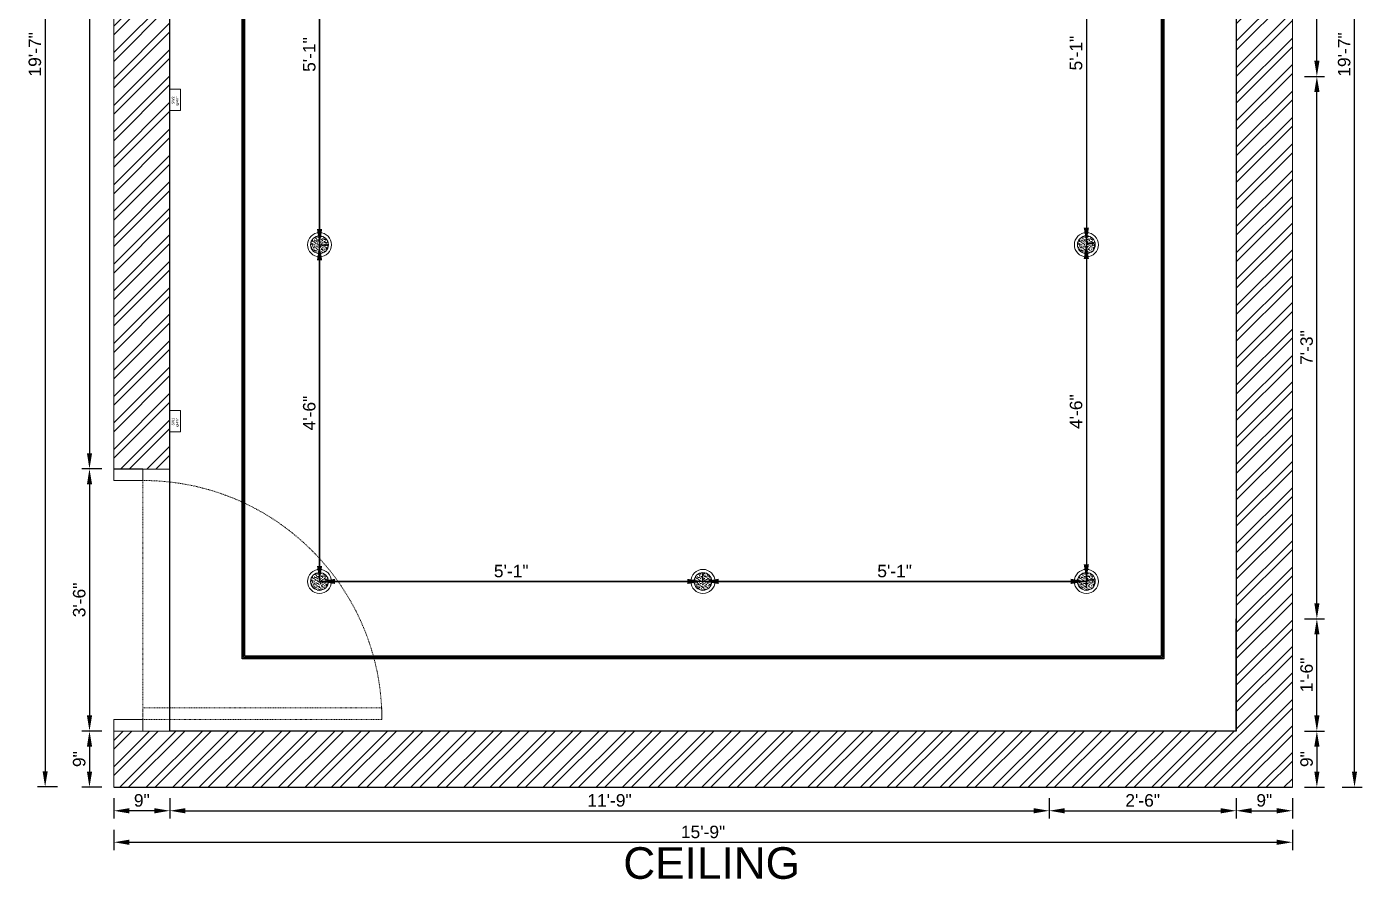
# Model space of a CAD drawing. Header units: inches. Extents: x 213 to 17763, y -4830 to 1802.
# Drawn here: x 9076.3 to 9290.5, y 1386.8 to 1523.5 of the extents above; entities that cross this region are included whole.
import ezdxf

# ---------------------------------------------------------------- set-up
doc = ezdxf.new("R2010")
doc.units = ezdxf.units.IN
doc.header["$MEASUREMENT"] = 0
for name, pattern in [('ACAD_ISO02W100', [15, 12, -3]), ('AUDIT_D_060311083008-3', [0]), ('DASHED2', [0.375, 0.25, -0.125]), ('HIDDEN', [0.375, 0.25, -0.125])]:
    doc.linetypes.add(name, pattern=pattern)
for name, color, linetype in [('.', 30, 'Continuous'), ('A-DOOR', 251, 'AUDIT_D_060311083008-3'), ('A-Door-Frame', 1, 'Continuous'), ('A-Door-Swing', 8, 'HIDDEN'), ('PDF3_Text', 1, 'Continuous')]:
    doc.layers.add(name, color=color, linetype=linetype)
doc.layers.add('ROD', color=7, linetype='Continuous', lineweight=9)
doc.styles.add('PDF Arial', font='arial.ttf')
doc.styles.get("Standard").update_dxf_attribs({"font": 'arial.ttf'})
doc.dimstyles.new('ISO-25', dxfattribs={"dimtxt": 4.5, "dimasz": 2.5, "dimexe": 1.25, "dimexo": 0.625, "dimtad": 1, "dimdec": 0, "dimlunit": 4, "dimtxsty": 'Standard', "dimcen": 2.5, "dimadec": 0, "dimazin": 0, "dimtfac": 1, "dimtdec": 0, "dimtmove": 0, "dimatfit": 3, "dimfxl": 1, "dimarcsym": 0})

# ---------------------------------------------------------------- blocks, each defined once
blk = doc.blocks.new('*U34')
at = {"layer": 'A-Door-Frame', "lineweight": 5}
for p, q in [((0, -100), (0, 0)), ((900, -100), (900, 0))]:
    blk.add_line(p, q, dxfattribs=at)
for points in [[(0, -100), (40, -100), (40, 0), (0, 0)], [(900, -100), (860, -100), (860, 0), (900, 0)]]:
    blk.add_lwpolyline(points, dxfattribs=at)
at = {"layer": 'A-Door-Swing', "linetype": 'DASHED2', "lineweight": 5}
blk.add_line((47.3, 0), (867.3, 0), dxfattribs=at)
blk.add_lwpolyline([(40, 0), (40, 820), (80, 820), (80, 0)], close=True, dxfattribs=at)
blk.add_arc((40, 0), 820, 360, 90, dxfattribs=at)
blk = doc.blocks.new('*D590')
at = {"color": 0, "linetype": 'ACAD_ISO02W100', "lineweight": -2, "transparency": 16777216}
for p, q in [((9081.25, 1636.53), (9078, 1636.53)), ((9081.25, 1401.59), (9078, 1401.59))]:
    blk.add_line(p, q, dxfattribs=at)
at = {"color": 0, "linetype": 'AUDIT_D_060311083008-3', "lineweight": -2, "transparency": 16777216}
blk.add_line((9079.25, 1634.03), (9079.25, 1404.09), dxfattribs=at)
at = {"color": 0, "transparency": 16777216}
for points in [[(9078.84, 1634.03), (9079.67, 1634.03), (9079.25, 1636.53)], [(9078.84, 1404.09), (9079.67, 1404.09), (9079.25, 1401.59)]]:
    blk.add_solid(points, dxfattribs=at)
at = {"layer": 'Defpoints', "color": 0, "transparency": 16777216}
for p in [(9090.25, 1636.53), (9079.25, 1401.59), (9090.25, 1401.59)]:
    blk.add_point(p, dxfattribs=at)
at = {"color": 0, "lineweight": 5, "transparency": 16777216, "insert": (9077.61, 1519.06), "char_height": 2, "attachment_point": 5, "rotation": 90}
blk.add_mtext('19\'-7"', dxfattribs=at)
blk = doc.blocks.new('*D593')
at = {"color": 0, "linetype": 'ACAD_ISO02W100', "lineweight": -2, "transparency": 16777216}
for p, q in [((9090.25, 1394.7), (9090.25, 1391.45)), ((9279.25, 1394.7), (9279.25, 1391.45))]:
    blk.add_line(p, q, dxfattribs=at)
at = {"color": 0, "linetype": 'AUDIT_D_060311083008-3', "lineweight": -2, "transparency": 16777216}
blk.add_line((9092.75, 1392.7), (9276.75, 1392.7), dxfattribs=at)
at = {"color": 0, "transparency": 16777216}
for points in [[(9092.75, 1393.11), (9092.75, 1392.28), (9090.25, 1392.7)], [(9276.75, 1393.11), (9276.75, 1392.28), (9279.25, 1392.7)]]:
    blk.add_solid(points, dxfattribs=at)
at = {"layer": 'Defpoints', "color": 0, "transparency": 16777216}
for p in [(9090.25, 1401.59), (9279.25, 1400.57), (9279.25, 1392.7)]:
    blk.add_point(p, dxfattribs=at)
at = {"color": 0, "lineweight": 5, "transparency": 16777216, "insert": (9184.75, 1394.34), "char_height": 2, "attachment_point": 5}
blk.add_mtext('15\'-9"', dxfattribs=at)
blk = doc.blocks.new('*D594')
at = {"color": 0, "linetype": 'ACAD_ISO02W100', "lineweight": -2, "transparency": 16777216}
for p, q in [((9090.25, 1399.75), (9090.25, 1396.5)), ((9099.25, 1399.75), (9099.25, 1396.5))]:
    blk.add_line(p, q, dxfattribs=at)
at = {"color": 0, "linetype": 'AUDIT_D_060311083008-3', "lineweight": -2, "transparency": 16777216}
blk.add_line((9096.75, 1397.75), (9092.75, 1397.75), dxfattribs=at)
at = {"color": 0, "transparency": 16777216}
for points in [[(9092.75, 1398.17), (9092.75, 1397.33), (9090.25, 1397.75)], [(9096.75, 1398.17), (9096.75, 1397.33), (9099.25, 1397.75)]]:
    blk.add_solid(points, dxfattribs=at)
at = {"layer": 'Defpoints', "color": 0, "transparency": 16777216}
for p in [(9099.25, 1409.57), (9090.25, 1401.59), (9090.25, 1397.75)]:
    blk.add_point(p, dxfattribs=at)
at = {"color": 0, "lineweight": 5, "transparency": 16777216, "insert": (9094.75, 1399.4), "char_height": 2, "attachment_point": 5}
blk.add_mtext('9"', dxfattribs=at)
blk = doc.blocks.new('*D595')
at = {"color": 0, "linetype": 'ACAD_ISO02W100', "lineweight": -2, "transparency": 16777216}
for p, q in [((9281.18, 1410.53), (9284.43, 1410.53)), ((9281.18, 1401.53), (9284.43, 1401.53))]:
    blk.add_line(p, q, dxfattribs=at)
at = {"color": 0, "linetype": 'AUDIT_D_060311083008-3', "lineweight": -2, "transparency": 16777216}
blk.add_line((9283.18, 1408.03), (9283.18, 1404.03), dxfattribs=at)
at = {"color": 0, "transparency": 16777216}
for points in [[(9282.77, 1408.03), (9283.6, 1408.03), (9283.18, 1410.53)], [(9282.77, 1404.03), (9283.6, 1404.03), (9283.18, 1401.53)]]:
    blk.add_solid(points, dxfattribs=at)
at = {"layer": 'Defpoints', "color": 0, "transparency": 16777216}
for p in [(9270.22, 1410.53), (9279.22, 1401.53), (9283.18, 1401.53)]:
    blk.add_point(p, dxfattribs=at)
at = {"color": 0, "lineweight": 5, "transparency": 16777216, "insert": (9281.54, 1406.03), "char_height": 2, "attachment_point": 5, "rotation": 90}
blk.add_mtext('9"', dxfattribs=at)
blk = doc.blocks.new('*D596')
at = {"color": 0, "linetype": 'ACAD_ISO02W100', "lineweight": -2, "transparency": 16777216}
for p, q in [((9287.22, 1636.53), (9290.47, 1636.53)), ((9287.22, 1401.53), (9290.47, 1401.53))]:
    blk.add_line(p, q, dxfattribs=at)
at = {"color": 0, "linetype": 'AUDIT_D_060311083008-3', "lineweight": -2, "transparency": 16777216}
blk.add_line((9289.22, 1404.03), (9289.22, 1634.03), dxfattribs=at)
at = {"color": 0, "transparency": 16777216}
for points in [[(9288.8, 1634.03), (9289.63, 1634.03), (9289.22, 1636.53)], [(9288.8, 1404.03), (9289.63, 1404.03), (9289.22, 1401.53)]]:
    blk.add_solid(points, dxfattribs=at)
at = {"layer": 'Defpoints', "color": 0, "transparency": 16777216}
for p in [(9279.22, 1636.53), (9289.22, 1636.53), (9279.22, 1401.53)]:
    blk.add_point(p, dxfattribs=at)
at = {"color": 0, "lineweight": 5, "transparency": 16777216, "insert": (9287.57, 1519.03), "char_height": 2, "attachment_point": 5, "rotation": 90}
blk.add_mtext('19\'-7"', dxfattribs=at)
blk = doc.blocks.new('*D597')
at = {"color": 0, "linetype": 'ACAD_ISO02W100', "lineweight": -2, "transparency": 16777216}
for p, q in [((9099.25, 1399.75), (9099.25, 1396.5)), ((9240.25, 1399.75), (9240.25, 1396.5))]:
    blk.add_line(p, q, dxfattribs=at)
at = {"color": 0, "linetype": 'AUDIT_D_060311083008-3', "lineweight": -2, "transparency": 16777216}
blk.add_line((9101.75, 1397.75), (9237.75, 1397.75), dxfattribs=at)
at = {"color": 0, "transparency": 16777216}
for points in [[(9101.75, 1398.17), (9101.75, 1397.33), (9099.25, 1397.75)], [(9237.75, 1398.17), (9237.75, 1397.33), (9240.25, 1397.75)]]:
    blk.add_solid(points, dxfattribs=at)
at = {"layer": 'Defpoints', "color": 0, "transparency": 16777216}
for p in [(9099.25, 1409.57), (9240.25, 1410.53), (9240.25, 1397.75)]:
    blk.add_point(p, dxfattribs=at)
at = {"color": 0, "transparency": 16777216, "insert": (9169.75, 1399.4), "char_height": 2, "attachment_point": 5}
blk.add_mtext('11\'-9"', dxfattribs=at)
blk = doc.blocks.new('*D598')
at = {"color": 0, "linetype": 'ACAD_ISO02W100', "lineweight": -2, "transparency": 16777216}
for p, q in [((9270.25, 1399.75), (9270.25, 1396.5)), ((9279.25, 1399.75), (9279.25, 1396.5))]:
    blk.add_line(p, q, dxfattribs=at)
at = {"color": 0, "linetype": 'AUDIT_D_060311083008-3', "lineweight": -2, "transparency": 16777216}
blk.add_line((9272.75, 1397.75), (9276.75, 1397.75), dxfattribs=at)
at = {"color": 0, "transparency": 16777216}
for points in [[(9272.75, 1398.17), (9272.75, 1397.33), (9270.25, 1397.75)], [(9276.75, 1398.17), (9276.75, 1397.33), (9279.25, 1397.75)]]:
    blk.add_solid(points, dxfattribs=at)
at = {"layer": 'Defpoints', "color": 0, "transparency": 16777216}
for p in [(9270.25, 1410.53), (9279.25, 1401.53), (9279.25, 1397.75)]:
    blk.add_point(p, dxfattribs=at)
at = {"color": 0, "transparency": 16777216, "insert": (9274.75, 1399.4), "char_height": 2, "attachment_point": 5}
blk.add_mtext('9"', dxfattribs=at)
blk = doc.blocks.new('*D600')
at = {"color": 0, "linetype": 'ACAD_ISO02W100', "lineweight": -2, "transparency": 16777216}
for p, q in [((9240.25, 1399.75), (9240.25, 1396.5)), ((9270.25, 1399.75), (9270.25, 1396.5))]:
    blk.add_line(p, q, dxfattribs=at)
at = {"color": 0, "linetype": 'AUDIT_D_060311083008-3', "lineweight": -2, "transparency": 16777216}
blk.add_line((9242.75, 1397.75), (9267.75, 1397.75), dxfattribs=at)
at = {"color": 0, "transparency": 16777216}
for points in [[(9242.75, 1398.17), (9242.75, 1397.33), (9240.25, 1397.75)], [(9267.75, 1398.17), (9267.75, 1397.33), (9270.25, 1397.75)]]:
    blk.add_solid(points, dxfattribs=at)
at = {"layer": 'Defpoints', "color": 0, "transparency": 16777216}
for p in [(9240.25, 1410.53), (9270.25, 1410.53), (9270.25, 1397.75)]:
    blk.add_point(p, dxfattribs=at)
at = {"color": 0, "transparency": 16777216, "insert": (9255.25, 1399.4), "char_height": 2, "attachment_point": 5}
blk.add_mtext('2\'-6"', dxfattribs=at)
blk = doc.blocks.new('*D601')
at = {"color": 0, "linetype": 'ACAD_ISO02W100', "lineweight": -2, "transparency": 16777216}
for p, q in [((9281.18, 1428.53), (9284.43, 1428.53)), ((9281.18, 1410.53), (9284.43, 1410.53))]:
    blk.add_line(p, q, dxfattribs=at)
at = {"color": 0, "linetype": 'AUDIT_D_060311083008-3', "lineweight": -2, "transparency": 16777216}
blk.add_line((9283.18, 1413.03), (9283.18, 1426.03), dxfattribs=at)
at = {"color": 0, "transparency": 16777216}
for points in [[(9282.77, 1426.03), (9283.6, 1426.03), (9283.18, 1428.53)], [(9282.77, 1413.03), (9283.6, 1413.03), (9283.18, 1410.53)]]:
    blk.add_solid(points, dxfattribs=at)
at = {"layer": 'Defpoints', "color": 0, "transparency": 16777216}
for p in [(9270.25, 1428.53), (9283.18, 1428.53), (9270.22, 1410.53)]:
    blk.add_point(p, dxfattribs=at)
at = {"color": 0, "transparency": 16777216, "insert": (9281.54, 1419.53), "char_height": 2, "attachment_point": 5, "rotation": 90}
blk.add_mtext('1\'-6"', dxfattribs=at)
blk = doc.blocks.new('*D602')
at = {"color": 0, "linetype": 'ACAD_ISO02W100', "lineweight": -2, "transparency": 16777216}
for p, q in [((9281.18, 1515.53), (9284.43, 1515.53)), ((9281.18, 1428.53), (9284.43, 1428.53))]:
    blk.add_line(p, q, dxfattribs=at)
at = {"color": 0, "linetype": 'AUDIT_D_060311083008-3', "lineweight": -2, "transparency": 16777216}
blk.add_line((9283.18, 1431.03), (9283.18, 1513.03), dxfattribs=at)
at = {"color": 0, "transparency": 16777216}
for points in [[(9282.77, 1513.03), (9283.6, 1513.03), (9283.18, 1515.53)], [(9282.77, 1431.03), (9283.6, 1431.03), (9283.18, 1428.53)]]:
    blk.add_solid(points, dxfattribs=at)
at = {"layer": 'Defpoints', "color": 0, "transparency": 16777216}
for p in [(9270.25, 1515.53), (9283.18, 1515.53), (9270.25, 1428.53)]:
    blk.add_point(p, dxfattribs=at)
at = {"color": 0, "transparency": 16777216, "insert": (9281.54, 1472.03), "char_height": 2, "attachment_point": 5, "rotation": 90}
blk.add_mtext('7\'-3"', dxfattribs=at)
blk = doc.blocks.new('*D603')
at = {"color": 0, "linetype": 'ACAD_ISO02W100', "lineweight": -2, "transparency": 16777216}
for p, q in [((9281.18, 1558.23), (9284.43, 1558.23)), ((9281.18, 1515.53), (9284.43, 1515.53))]:
    blk.add_line(p, q, dxfattribs=at)
at = {"color": 0, "linetype": 'AUDIT_D_060311083008-3', "lineweight": -2, "transparency": 16777216}
blk.add_line((9283.18, 1518.03), (9283.18, 1555.73), dxfattribs=at)
at = {"color": 0, "transparency": 16777216}
for points in [[(9282.77, 1555.73), (9283.6, 1555.73), (9283.18, 1558.23)], [(9282.77, 1518.03), (9283.6, 1518.03), (9283.18, 1515.53)]]:
    blk.add_solid(points, dxfattribs=at)
at = {"layer": 'Defpoints', "color": 0, "transparency": 16777216}
for p in [(9279.22, 1558.23), (9283.18, 1558.23), (9270.25, 1515.53)]:
    blk.add_point(p, dxfattribs=at)
at = {"color": 0, "transparency": 16777216, "insert": (9281.54, 1536.88), "char_height": 2, "attachment_point": 5, "rotation": 90}
blk.add_mtext('3\'-7"', dxfattribs=at)
blk = doc.blocks.new('*D609')
at = {"color": 0, "linetype": 'ACAD_ISO02W100', "lineweight": -2, "transparency": 16777216}
for p, q in [((9088.36, 1627.53), (9085.11, 1627.53)), ((9088.36, 1452.59), (9085.11, 1452.59))]:
    blk.add_line(p, q, dxfattribs=at)
at = {"color": 0, "linetype": 'AUDIT_D_060311083008-3', "lineweight": -2, "transparency": 16777216}
blk.add_line((9086.36, 1625.03), (9086.36, 1455.09), dxfattribs=at)
at = {"color": 0, "transparency": 16777216}
for points in [[(9085.95, 1625.03), (9086.78, 1625.03), (9086.36, 1627.53)], [(9085.95, 1455.09), (9086.78, 1455.09), (9086.36, 1452.59)]]:
    blk.add_solid(points, dxfattribs=at)
at = {"layer": 'Defpoints', "color": 0, "transparency": 16777216}
for p in [(9090.25, 1627.53), (9086.36, 1452.59), (9090.25, 1452.59)]:
    blk.add_point(p, dxfattribs=at)
at = {"color": 0, "transparency": 16777216, "insert": (9084.73, 1540.06), "char_height": 2, "attachment_point": 5, "rotation": 90}
blk.add_mtext('14\'-7"', dxfattribs=at)
blk = doc.blocks.new('*D610')
at = {"color": 0, "linetype": 'ACAD_ISO02W100', "lineweight": -2, "transparency": 16777216}
for p, q in [((9088.36, 1452.59), (9085.11, 1452.59)), ((9088.36, 1410.53), (9085.11, 1410.53))]:
    blk.add_line(p, q, dxfattribs=at)
at = {"color": 0, "linetype": 'AUDIT_D_060311083008-3', "lineweight": -2, "transparency": 16777216}
blk.add_line((9086.36, 1450.09), (9086.36, 1413.03), dxfattribs=at)
at = {"color": 0, "transparency": 16777216}
for points in [[(9085.95, 1450.09), (9086.78, 1450.09), (9086.36, 1452.59)], [(9085.95, 1413.03), (9086.78, 1413.03), (9086.36, 1410.53)]]:
    blk.add_solid(points, dxfattribs=at)
at = {"layer": 'Defpoints', "color": 0, "transparency": 16777216}
for p in [(9090.25, 1452.59), (9086.36, 1410.53), (9090.25, 1410.53)]:
    blk.add_point(p, dxfattribs=at)
at = {"color": 0, "transparency": 16777216, "insert": (9084.72, 1431.56), "char_height": 2, "attachment_point": 5, "rotation": 90}
blk.add_mtext('3\'-6"', dxfattribs=at)
blk = doc.blocks.new('*D611')
at = {"color": 0, "linetype": 'ACAD_ISO02W100', "lineweight": -2, "transparency": 16777216}
for p, q in [((9088.36, 1410.53), (9085.11, 1410.53)), ((9088.36, 1401.53), (9085.11, 1401.53))]:
    blk.add_line(p, q, dxfattribs=at)
at = {"color": 0, "linetype": 'AUDIT_D_060311083008-3', "lineweight": -2, "transparency": 16777216}
blk.add_line((9086.36, 1408.03), (9086.36, 1404.03), dxfattribs=at)
at = {"color": 0, "transparency": 16777216}
for points in [[(9085.95, 1408.03), (9086.78, 1408.03), (9086.36, 1410.53)], [(9085.95, 1404.03), (9086.78, 1404.03), (9086.36, 1401.53)]]:
    blk.add_solid(points, dxfattribs=at)
at = {"layer": 'Defpoints', "color": 0, "transparency": 16777216}
for p in [(9090.25, 1410.53), (9086.36, 1401.53), (9090.25, 1401.53)]:
    blk.add_point(p, dxfattribs=at)
at = {"color": 0, "transparency": 16777216, "insert": (9084.72, 1406.03), "char_height": 2, "attachment_point": 5, "rotation": 90}
blk.add_mtext('9"', dxfattribs=at)
blk = doc.blocks.new('*D615')
at = {"color": 0, "linetype": 'ACAD_ISO02W100', "lineweight": -2, "transparency": 16777216}
for p, q in [((9123.25, 1549.53), (9124.5, 1549.53)), ((9123.25, 1488.53), (9124.5, 1488.53))]:
    blk.add_line(p, q, dxfattribs=at)
at = {"color": 0, "linetype": 'AUDIT_D_060311083008-3', "lineweight": -2, "transparency": 16777216}
blk.add_line((9123.25, 1547.03), (9123.25, 1491.03), dxfattribs=at)
at = {"color": 0, "transparency": 16777216}
for points in [[(9122.84, 1547.03), (9123.67, 1547.03), (9123.25, 1549.53)], [(9122.84, 1491.03), (9123.67, 1491.03), (9123.25, 1488.53)]]:
    blk.add_solid(points, dxfattribs=at)
at = {"layer": 'Defpoints', "color": 0, "transparency": 16777216}
for p in [(9123.25, 1549.53), (9123.25, 1488.53), (9123.25, 1488.53)]:
    blk.add_point(p, dxfattribs=at)
at = {"color": 0, "transparency": 16777216, "insert": (9121.61, 1519.03), "char_height": 2, "attachment_point": 5, "rotation": 90}
blk.add_mtext('5\'-1"', dxfattribs=at)
blk = doc.blocks.new('*D616')
at = {"color": 0, "linetype": 'ACAD_ISO02W100', "lineweight": -2, "transparency": 16777216}
for p, q in [((9123.25, 1488.53), (9124.5, 1488.53)), ((9123.25, 1434.53), (9124.5, 1434.53))]:
    blk.add_line(p, q, dxfattribs=at)
at = {"color": 0, "linetype": 'AUDIT_D_060311083008-3', "lineweight": -2, "transparency": 16777216}
blk.add_line((9123.25, 1486.03), (9123.25, 1437.03), dxfattribs=at)
at = {"color": 0, "transparency": 16777216}
for points in [[(9122.84, 1486.03), (9123.67, 1486.03), (9123.25, 1488.53)], [(9122.84, 1437.03), (9123.67, 1437.03), (9123.25, 1434.53)]]:
    blk.add_solid(points, dxfattribs=at)
at = {"layer": 'Defpoints', "color": 0, "transparency": 16777216}
for p in [(9123.25, 1488.53), (9123.25, 1434.53), (9123.25, 1434.53)]:
    blk.add_point(p, dxfattribs=at)
at = {"color": 0, "transparency": 16777216, "insert": (9121.61, 1461.53), "char_height": 2, "attachment_point": 5, "rotation": 90}
blk.add_mtext('4\'-6"', dxfattribs=at)
blk = doc.blocks.new('*D618')
at = {"color": 0, "linetype": 'ACAD_ISO02W100', "lineweight": -2, "transparency": 16777216}
for p, q in [((9246.22, 1549.76), (9247.47, 1549.76)), ((9246.22, 1488.76), (9247.47, 1488.76))]:
    blk.add_line(p, q, dxfattribs=at)
at = {"color": 0, "linetype": 'AUDIT_D_060311083008-3', "lineweight": -2, "transparency": 16777216}
blk.add_line((9246.22, 1547.26), (9246.22, 1491.26), dxfattribs=at)
at = {"color": 0, "transparency": 16777216}
for points in [[(9245.8, 1547.26), (9246.63, 1547.26), (9246.22, 1549.76)], [(9245.8, 1491.26), (9246.63, 1491.26), (9246.22, 1488.76)]]:
    blk.add_solid(points, dxfattribs=at)
at = {"layer": 'Defpoints', "color": 0, "transparency": 16777216}
for p in [(9246.22, 1549.76), (9246.22, 1488.76), (9246.22, 1488.76)]:
    blk.add_point(p, dxfattribs=at)
at = {"color": 0, "transparency": 16777216, "insert": (9244.57, 1519.26), "char_height": 2, "attachment_point": 5, "rotation": 90}
blk.add_mtext('5\'-1"', dxfattribs=at)
blk = doc.blocks.new('*D619')
at = {"color": 0, "linetype": 'ACAD_ISO02W100', "lineweight": -2, "transparency": 16777216}
for p, q in [((9246.22, 1488.76), (9247.47, 1488.76)), ((9246.22, 1434.76), (9247.47, 1434.76))]:
    blk.add_line(p, q, dxfattribs=at)
at = {"color": 0, "linetype": 'AUDIT_D_060311083008-3', "lineweight": -2, "transparency": 16777216}
blk.add_line((9246.22, 1486.26), (9246.22, 1437.26), dxfattribs=at)
at = {"color": 0, "transparency": 16777216}
for points in [[(9245.8, 1486.26), (9246.63, 1486.26), (9246.22, 1488.76)], [(9245.8, 1437.26), (9246.63, 1437.26), (9246.22, 1434.76)]]:
    blk.add_solid(points, dxfattribs=at)
at = {"layer": 'Defpoints', "color": 0, "transparency": 16777216}
for p in [(9246.22, 1488.76), (9246.22, 1434.76), (9246.22, 1434.76)]:
    blk.add_point(p, dxfattribs=at)
at = {"color": 0, "transparency": 16777216, "insert": (9244.57, 1461.76), "char_height": 2, "attachment_point": 5, "rotation": 90}
blk.add_mtext('4\'-6"', dxfattribs=at)
blk = doc.blocks.new('*D620')
at = {"color": 0, "linetype": 'ACAD_ISO02W100', "lineweight": -2, "transparency": 16777216}
for p, q in [((9123.25, 1434.53), (9123.25, 1435.78)), ((9184.73, 1434.53), (9184.73, 1435.78))]:
    blk.add_line(p, q, dxfattribs=at)
at = {"color": 0, "linetype": 'AUDIT_D_060311083008-3', "lineweight": -2, "transparency": 16777216}
blk.add_line((9125.75, 1434.53), (9182.23, 1434.53), dxfattribs=at)
at = {"color": 0, "transparency": 16777216}
for points in [[(9125.75, 1434.95), (9125.75, 1434.12), (9123.25, 1434.53)], [(9182.23, 1434.95), (9182.23, 1434.12), (9184.73, 1434.53)]]:
    blk.add_solid(points, dxfattribs=at)
at = {"layer": 'Defpoints', "color": 0, "transparency": 16777216}
for p in [(9123.25, 1434.53), (9184.73, 1434.53), (9184.73, 1434.53)]:
    blk.add_point(p, dxfattribs=at)
at = {"color": 0, "transparency": 16777216, "insert": (9153.99, 1436.18), "char_height": 2, "attachment_point": 5}
blk.add_mtext('5\'-1"', dxfattribs=at)
blk = doc.blocks.new('*D621')
at = {"color": 0, "linetype": 'ACAD_ISO02W100', "lineweight": -2, "transparency": 16777216}
for p, q in [((9184.73, 1434.53), (9184.73, 1435.78)), ((9246.22, 1433.73), (9246.22, 1435.78))]:
    blk.add_line(p, q, dxfattribs=at)
at = {"color": 0, "linetype": 'AUDIT_D_060311083008-3', "lineweight": -2, "transparency": 16777216}
blk.add_line((9187.23, 1434.53), (9243.72, 1434.53), dxfattribs=at)
at = {"color": 0, "transparency": 16777216}
for points in [[(9187.23, 1434.95), (9187.23, 1434.12), (9184.73, 1434.53)], [(9243.72, 1434.95), (9243.72, 1434.12), (9246.22, 1434.53)]]:
    blk.add_solid(points, dxfattribs=at)
at = {"layer": 'Defpoints', "color": 0, "transparency": 16777216}
for p in [(9184.73, 1434.53), (9246.22, 1434.53), (9246.22, 1433.11)]:
    blk.add_point(p, dxfattribs=at)
at = {"color": 0, "transparency": 16777216, "insert": (9215.47, 1436.18), "char_height": 2, "attachment_point": 5}
blk.add_mtext('5\'-1"', dxfattribs=at)

msp = doc.modelspace()

# ---------------------------------------------------------------- hatches: boundary and pattern name
at = {"layer": '.', "lineweight": 5}
h = msp.add_hatch(dxfattribs=at)
h.set_pattern_fill('ANSI32', color=1, scale=8)
h.set_pattern_definition([(45, (425.7992, 461.949), (-2.1213203, 2.1213203), []), (45, (427.2134, 461.949), (-2.1213203, 2.1213203), [])])
h.paths.add_polyline_path([(9279.25, 1636.53), (9152.89, 1636.53), (9139.75, 1636.53), (9139.75, 1627.53), (9270.25, 1627.53), (9270.25, 1606.23), (9279.25, 1606.23)])
h.paths.add_polyline_path([(9279.25, 1558.23), (9270.25, 1558.23), (9270.25, 1456.53), (9270.25, 1410.53), (9253.75, 1410.53), (9099.25, 1410.53), (9090.25, 1410.53), (9090.25, 1401.53), (9279.25, 1401.53)])
h.paths.add_polyline_path([(9099.25, 1627.53), (9107.25, 1627.53), (9107.25, 1631.15), (9107.25, 1636.53), (9090.25, 1636.53), (9090.25, 1452.59), (9094.93, 1452.59), (9099.25, 1452.53)])
at = {"lineweight": 5}
h = msp.add_hatch(dxfattribs=at)
h.set_pattern_fill('AR-SAND', color=1, scale=0.2)
h.set_pattern_definition([(37.5, (-116816.2768, -236832.57207), (-0.01259867162, 0.3853647538), [0, -0.304, 0, -0.34, 0, -0.325]), (7.5, (-116816.2768, -236832.57207), (0.3539553411, 0.564429213), [0, -0.164, 0, -0.274, 0, -0.105]), (327.5, (-116816.5228, -236832.57207), (0.62282837235, 0.0011318107), [0, -0.1, 0, -0.36, 0, -0.47]), (317.5, (-116816.5228, -236832.57207), (0.6012253209, 0.175535113), [0, -0.05, 0, -0.236, 0, -0.27])])
h.paths.add_polyline_path([(9124.68, 1488.53, -1), (9121.82, 1488.53, -1)])
h = msp.add_hatch(dxfattribs=at)
h.set_pattern_fill('AR-SAND', color=1, scale=0.2)
h.set_pattern_definition([(37.5, (-116693.31462, -236832.57207), (-0.01259867162, 0.3853647538), [0, -0.304, 0, -0.34, 0, -0.325]), (7.5, (-116693.3146, -236832.57207), (0.3539553411, 0.564429213), [0, -0.164, 0, -0.274, 0, -0.105]), (327.5, (-116693.5606, -236832.57207), (0.62282837235, 0.0011318107), [0, -0.1, 0, -0.36, 0, -0.47]), (317.5, (-116693.5606, -236832.57207), (0.6012253209, 0.175535113), [0, -0.05, 0, -0.236, 0, -0.27])])
h.paths.add_polyline_path([(9247.64, 1488.53, -1), (9244.79, 1488.53, -1)])
h = msp.add_hatch(dxfattribs=at)
h.set_pattern_fill('AR-SAND', color=1, scale=0.2)
h.set_pattern_definition([(37.5, (-116816.2768, -236886.57207), (-0.01259867162, 0.3853647538), [0, -0.304, 0, -0.34, 0, -0.325]), (7.5, (-116816.2768, -236886.57207), (0.3539553411, 0.564429213), [0, -0.164, 0, -0.274, 0, -0.105]), (327.5, (-116816.5228, -236886.57207), (0.62282837235, 0.0011318107), [0, -0.1, 0, -0.36, 0, -0.47]), (317.5, (-116816.5228, -236886.57207), (0.6012253209, 0.175535113), [0, -0.05, 0, -0.236, 0, -0.27])])
h.paths.add_polyline_path([(9124.68, 1434.53, -1), (9121.82, 1434.53, -1)])
h = msp.add_hatch(dxfattribs=at)
h.set_pattern_fill('AR-SAND', color=1, scale=0.2)
h.set_pattern_definition([(37.5, (-116754.7957, -236886.57207), (-0.01259867162, 0.3853647538), [0, -0.304, 0, -0.34, 0, -0.325]), (7.5, (-116754.7957, -236886.57207), (0.3539553411, 0.564429213), [0, -0.164, 0, -0.274, 0, -0.105]), (327.5, (-116755.0417, -236886.57207), (0.62282837235, 0.0011318107), [0, -0.1, 0, -0.36, 0, -0.47]), (317.5, (-116755.0417, -236886.57207), (0.6012253209, 0.175535113), [0, -0.05, 0, -0.236, 0, -0.27])])
h.paths.add_polyline_path([(9186.16, 1434.53, -1), (9183.31, 1434.53, -1)])
h = msp.add_hatch(dxfattribs=at)
h.set_pattern_fill('AR-SAND', color=1, scale=0.2)
h.set_pattern_definition([(37.5, (-116693.31462, -236886.57207), (-0.01259867162, 0.3853647538), [0, -0.304, 0, -0.34, 0, -0.325]), (7.5, (-116693.3146, -236886.57207), (0.3539553411, 0.564429213), [0, -0.164, 0, -0.274, 0, -0.105]), (327.5, (-116693.5606, -236886.57207), (0.62282837235, 0.0011318107), [0, -0.1, 0, -0.36, 0, -0.47]), (317.5, (-116693.5606, -236886.57207), (0.6012253209, 0.175535113), [0, -0.05, 0, -0.236, 0, -0.27])])
h.paths.add_polyline_path([(9247.64, 1434.53, -1), (9244.79, 1434.53, -1)])

# ---------------------------------------------------------------- linework, layer by layer
for p, q in [((9270.25, 1410.53), (9270.25, 1428.53)), ((9090.25, 1401.53), (9279.25, 1401.53))]:
    msp.add_line(p, q)
for points in [[(9099.25, 1627.53), (9270.22, 1627.53), (9270.22, 1410.53), (9099.25, 1410.53)], [(9111.25, 1615.53), (9258.22, 1615.53), (9258.22, 1422.53), (9111.25, 1422.53)], [(9123.25, 1603.53), (9246.22, 1603.53), (9246.22, 1434.53), (9123.25, 1434.53)]]:
    msp.add_lwpolyline(points, close=True)
at = {"color": 6}
for points in [[(9110.85, 1615.93), (9258.62, 1615.93), (9258.62, 1422.13), (9110.85, 1422.13)], [(9111.05, 1615.73), (9258.42, 1615.73), (9258.42, 1422.33), (9111.05, 1422.33)]]:
    msp.add_lwpolyline(points, close=True, dxfattribs=at)
at = {"color": 5, "lineweight": 5}
for points in [[(9099.25, 1510.07), (9099.25, 1513.49), (9100.94, 1513.49), (9100.94, 1510.07)], [(9099.25, 1458.53), (9099.25, 1461.96), (9100.94, 1461.96), (9100.94, 1458.53)]]:
    msp.add_lwpolyline(points, close=True, dxfattribs=at)
at = {"lineweight": 5}
for centre, radius in [((9123.25, 1488.53), 1.93), ((9123.25, 1488.53), 1.43), ((9246.22, 1488.53), 1.93), ((9246.22, 1488.53), 1.43), ((9123.25, 1434.53), 1.93), ((9123.25, 1434.53), 1.43), ((9184.73, 1434.53), 1.93), ((9184.73, 1434.53), 1.43), ((9246.22, 1434.53), 1.93), ((9246.22, 1434.53), 1.43)]:
    msp.add_circle(centre, radius, dxfattribs=at)
for p in [(9123.25, 1457.55), (9246.22, 1434.53)]:
    msp.add_point(p)
at = {"layer": 'ROD'}
for p, q in [((9090.25, 1636.53), (9090.25, 1452.53)), ((9279.25, 1401.53), (9279.25, 1636.53)), ((9099.25, 1452.53), (9099.25, 1627.53)), ((9270.25, 1627.53), (9270.25, 1456.53)), ((9270.25, 1410.53), (9270.25, 1456.53)), ((9090.25, 1452.53), (9099.25, 1452.53)), ((9090.25, 1410.53), (9090.25, 1401.53)), ((9099.25, 1410.53), (9090.25, 1410.53)), ((9270.25, 1410.53), (9099.25, 1410.53))]:
    msp.add_line(p, q, dxfattribs=at)

# ---------------------------------------------------------------- block references
at = {"layer": 'A-DOOR', "lineweight": 5, "xscale": -0.04672722581929388, "yscale": 0.04672722581929388, "zscale": 0.04672722581929388, "rotation": 270}
msp.add_blockref('*U34', (9094.93, 1410.53), dxfattribs=at)

# ---------------------------------------------------------------- texts
at = {"layer": 'PDF3_Text', "lineweight": 5, "char_height": 0.4, "attachment_point": 9, "rotation": 90, "style": 'PDF Arial'}
for s, insert in [('SW2 \\P@4\'6"', (9100.71, 1512.3)), ('SW1 \\P@4\'6"', (9100.71, 1460.76))]:
    msp.add_mtext(s, dxfattribs=dict(at, insert=insert))
at = {"layer": 'PDF3_Text', "lineweight": 5, "insert": (9171.96, 1386.76), "char_height": 5.069, "attachment_point": 7, "style": 'PDF Arial'}
msp.add_mtext('CEILING', dxfattribs=at)

# ---------------------------------------------------------------- dimensions: what is measured, and where the dimension line sits
at = {"lineweight": 5}
for base, p1, p2, picture, middle in [((9079.25, 1401.59), (9090.25, 1636.53), (9090.25, 1401.59), '*D590', (9077.61, 1519.06)), ((9289.22, 1636.53), (9279.22, 1401.53), (9279.22, 1636.53), '*D596', (9287.57, 1519.03)), ((9283.18, 1401.53), (9270.22, 1410.53), (9279.22, 1401.53), '*D595', (9281.54, 1406.03))]:
    dim = msp.add_linear_dim(base=base, p1=p1, p2=p2, angle=90, dimstyle='ISO-25', override={"dimtxt": 2, "dimtmove": 1, "dimfxl": 2, "dimfxlon": 1, "dimarcsym": 2}, dxfattribs=at)
    dim.commit()
    dim.dimension.update_dxf_attribs({"geometry": picture, "text_midpoint": middle})
for base, p1, p2, picture, middle in [((9086.36, 1452.59), (9090.25, 1627.53), (9090.25, 1452.59), '*D609', (9084.73, 1540.06)), ((9283.18, 1558.23), (9270.25, 1515.53), (9279.22, 1558.23), '*D603', (9281.54, 1536.88)), ((9123.25, 1488.53), (9123.25, 1549.53), (9123.25, 1488.53), '*D615', (9121.61, 1519.03)), ((9246.22, 1488.76), (9246.22, 1549.76), (9246.22, 1488.76), '*D618', (9244.57, 1519.26)), ((9283.18, 1515.53), (9270.25, 1428.53), (9270.25, 1515.53), '*D602', (9281.54, 1472.03)), ((9123.25, 1434.53), (9123.25, 1488.53), (9123.25, 1434.53), '*D616', (9121.61, 1461.53)), ((9246.22, 1434.76), (9246.22, 1488.76), (9246.22, 1434.76), '*D619', (9244.57, 1461.76)), ((9086.36, 1410.53), (9090.25, 1452.59), (9090.25, 1410.53), '*D610', (9084.72, 1431.56)), ((9283.18, 1428.53), (9270.22, 1410.53), (9270.25, 1428.53), '*D601', (9281.54, 1419.53)), ((9086.36, 1401.53), (9090.25, 1410.53), (9090.25, 1401.53), '*D611', (9084.72, 1406.03))]:
    dim = msp.add_linear_dim(base=base, p1=p1, p2=p2, angle=90, dimstyle='ISO-25', override={"dimtxt": 2, "dimtmove": 1, "dimfxl": 2, "dimfxlon": 1, "dimarcsym": 2})
    dim.commit()
    dim.dimension.update_dxf_attribs({"geometry": picture, "text_midpoint": middle})
for base, p1, p2, picture, middle in [((9184.73, 1434.53), (9123.25, 1434.53), (9184.73, 1434.53), '*D620', (9153.99, 1436.18)), ((9246.22, 1434.53), (9184.73, 1434.53), (9246.22, 1433.11), '*D621', (9215.47, 1436.18)), ((9240.25, 1397.75), (9099.25, 1409.57), (9240.25, 1410.53), '*D597', (9169.75, 1399.4)), ((9270.25, 1397.75), (9240.25, 1410.53), (9270.25, 1410.53), '*D600', (9255.25, 1399.4)), ((9279.25, 1397.75), (9270.25, 1410.53), (9279.25, 1401.53), '*D598', (9274.75, 1399.4))]:
    dim = msp.add_linear_dim(base=base, p1=p1, p2=p2, dimstyle='ISO-25', override={"dimtxt": 2, "dimtmove": 1, "dimfxl": 2, "dimfxlon": 1, "dimarcsym": 2})
    dim.commit()
    dim.dimension.update_dxf_attribs({"geometry": picture, "text_midpoint": middle})
for base, p1, p2, picture, middle in [((9090.25, 1397.75), (9099.25, 1409.57), (9090.25, 1401.59), '*D594', (9094.75, 1399.4)), ((9279.25, 1392.7), (9090.25, 1401.59), (9279.25, 1400.57), '*D593', (9184.75, 1394.34))]:
    dim = msp.add_linear_dim(base=base, p1=p1, p2=p2, dimstyle='ISO-25', override={"dimtxt": 2, "dimtmove": 1, "dimfxl": 2, "dimfxlon": 1, "dimarcsym": 2}, dxfattribs=at)
    dim.commit()
    dim.dimension.update_dxf_attribs({"geometry": picture, "text_midpoint": middle})

doc.saveas('drawing.dxf')
